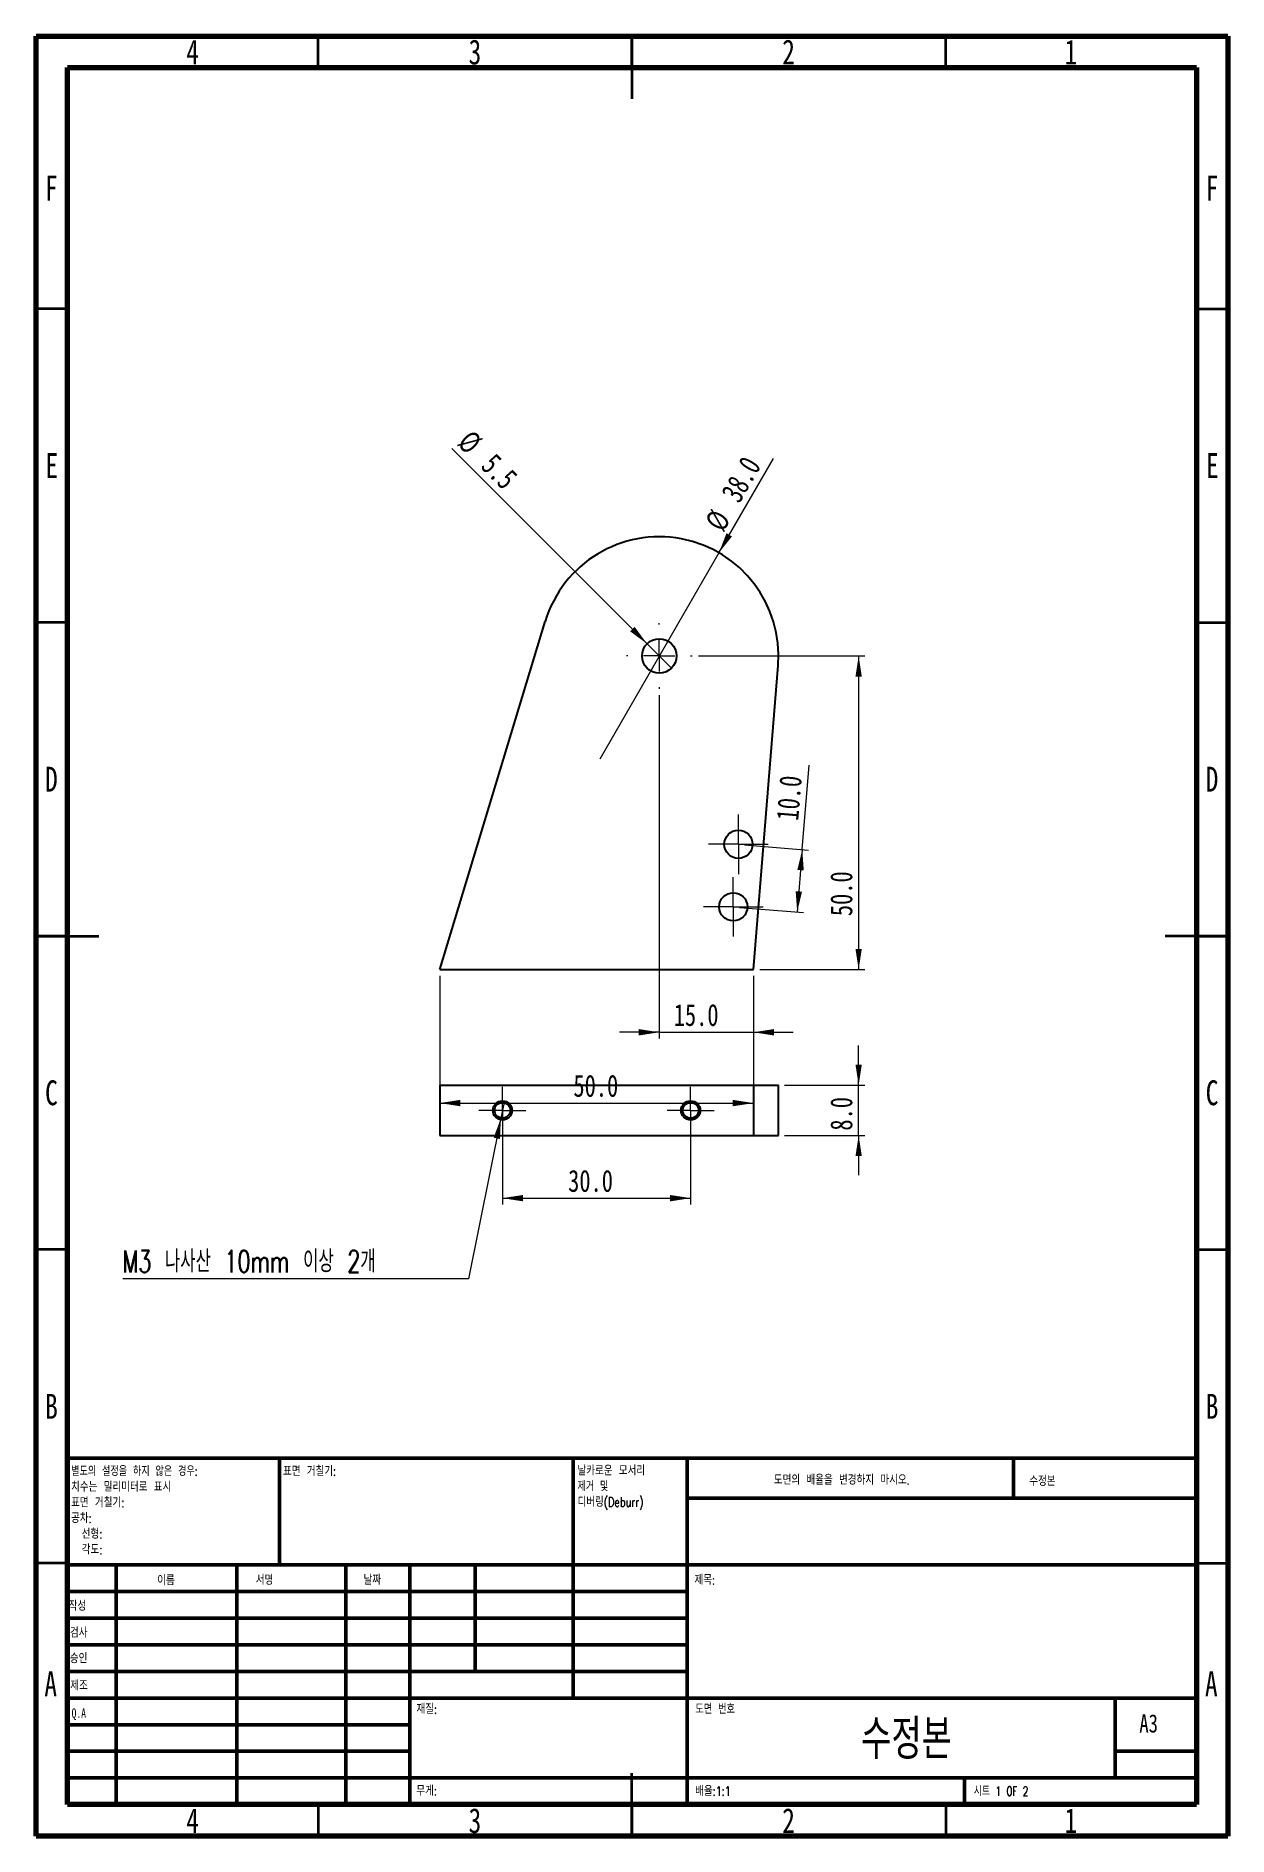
# Model space of a CAD drawing. Header units: millimetres. Extents: x 15 to 205, y 5 to 292.
import ezdxf

# ---------------------------------------------------------------- set-up
doc = ezdxf.new("R2010")
doc.units = ezdxf.units.MM
doc.styles.add('SLDTEXTSTYLE0', font='TXT', dxfattribs={"width": 0.75})
doc.styles.add('SLDTEXTSTYLE1', font='TXT', dxfattribs={"width": 0.75, "bigfont": 'bigfont'})
doc.styles.add('SLDTEXTSTYLE2', font='TXT', dxfattribs={"width": 0.691176, "bigfont": 'bigfont'})
doc.styles.add('SLDTEXTSTYLE3', font='TXT', dxfattribs={"width": 0.6875, "bigfont": 'bigfont'})
doc.styles.add('SLDTEXTSTYLE4', font='TXT', dxfattribs={"width": 0.7, "bigfont": 'bigfont'})
doc.styles.add('SLDTEXTSTYLE5', font='TXT', dxfattribs={"width": 0.666667, "bigfont": 'bigfont'})
doc.dimstyles.new('SLDDIMSTYLE0', dxfattribs={"dimtxt": 3.5, "dimasz": 3.302, "dimexe": 0, "dimexo": 0.0625, "dimgap": 0.875, "dimtad": 1, "dimdec": 1, "dimrnd": 1e-09, "dimzin": 4, "dimdsep": 46, "dimtxsty": 'SLDTEXTSTYLE0', "dimblk1": 'NONE', "dimsah": 1, "dimcen": 0, "dimadec": 0, "dimazin": 1, "dimtfac": 1, "dimtdec": 1, "dimtmove": 0, "dimatfit": 3, "dimldrblk": 'NONE', "dimfxl": 0, "dimfrac": 2, "dimtolj": 1, "dimtzin": 12, "dimarcsym": 0})
doc.dimstyles.new('SLDDIMSTYLE1', dxfattribs={"dimtxt": 3.5, "dimasz": 3.302, "dimexe": 0, "dimexo": 0.0625, "dimgap": 0.875, "dimtad": 1, "dimdec": 1, "dimrnd": 1e-09, "dimzin": 4, "dimdsep": 46, "dimtxsty": 'SLDTEXTSTYLE0', "dimsah": 1, "dimcen": 0.09, "dimadec": 0, "dimazin": 1, "dimtfac": 1, "dimtdec": 1, "dimtofl": 0, "dimtmove": 0, "dimatfit": 3, "dimfxl": 0, "dimfrac": 2, "dimtolj": 1, "dimtzin": 12, "dimarcsym": 0})
doc.dimstyles.new('SLDDIMSTYLE2', dxfattribs={"dimtxt": 3.5, "dimasz": 3.302, "dimexe": 0, "dimexo": 0.0625, "dimgap": 0.875, "dimtad": 1, "dimdec": 1, "dimrnd": 1e-09, "dimzin": 4, "dimdsep": 46, "dimtxsty": 'SLDTEXTSTYLE0', "dimsah": 1, "dimcen": 0.09, "dimadec": 0, "dimazin": 1, "dimtfac": 1, "dimtdec": 1, "dimtmove": 0, "dimatfit": 0, "dimfxl": 0, "dimfrac": 2, "dimtolj": 1, "dimtzin": 12, "dimarcsym": 0})
doc.dimstyles.new('SLDDIMSTYLE3', dxfattribs={"dimtxt": 3.5, "dimasz": 3.302, "dimexe": 0, "dimexo": 0.0625, "dimgap": 0.875, "dimtad": 1, "dimdec": 1, "dimrnd": 1e-09, "dimzin": 12, "dimdsep": 46, "dimtxsty": 'SLDTEXTSTYLE0', "dimblk1": 'NONE', "dimsah": 1, "dimcen": 0, "dimadec": 0, "dimazin": 3, "dimtfac": 1, "dimtdec": 1, "dimtmove": 0, "dimatfit": 3, "dimldrblk": 'NONE', "dimfxl": 0, "dimfrac": 2, "dimtolj": 1, "dimtzin": 12, "dimarcsym": 0})

# ---------------------------------------------------------------- blocks, each defined once
blk = doc.blocks.new('SW_NOTE_0')
at = {"color": 0, "linetype": 'Continuous', "lineweight": 0, "char_height": 1.5, "attachment_point": 1}
for s, insert, style in [('별도의 설정을 하지 않은 경우:', (0, 1.93), 'SLDTEXTSTYLE2'), ('치수는 밀리미터로 표시', (0, -0.57), 'SLDTEXTSTYLE1'), ('표면 거칠기:', (0, -3.07), 'SLDTEXTSTYLE1'), ('공차:', (0, -5.57), 'SLDTEXTSTYLE1'), ('선형:', (1.69, -8.07), 'SLDTEXTSTYLE1'), ('각도:', (1.69, -10.57), 'SLDTEXTSTYLE1')]:
    blk.add_mtext(s, dxfattribs=dict(at, insert=insert, style=style))
blk = doc.blocks.new('SW_NOTE_0_1')
at = {"color": 0, "linetype": 'Continuous', "lineweight": 0, "char_height": 1.5, "attachment_point": 1}
for s, insert, style in [('날카로운 모서리', (0, 1.93), 'SLDTEXTSTYLE1'), ('제거 및', (0, -0.57), 'SLDTEXTSTYLE3'), ('디버링(Deburr)', (0, -3.07), 'SLDTEXTSTYLE1')]:
    blk.add_mtext(s, dxfattribs=dict(at, insert=insert, style=style))
blk = doc.blocks.new('_D')
at = {"color": 7, "linetype": 'Continuous', "lineweight": 0}
for q in [(132.54, 224.65), (104.85, 176.69)]:
    blk.add_line((123.85, 209.6), q, dxfattribs=at)
at = {"color": 7, "linetype": 'Continuous', "lineweight": 18}
blk.add_solid([(123.85, 209.6), (125.94, 212.21), (125.06, 212.72)], dxfattribs=at)
at = {"color": 7, "linetype": 'Continuous', "lineweight": 18, "char_height": 3.5, "attachment_point": 1, "rotation": 60, "style": 'SLDTEXTSTYLE0'}
for s, insert in [('38.0', (124.07, 219.09)), ('%%c', (121.48, 214.49))]:
    blk.add_mtext(s, dxfattribs=dict(at, insert=insert))
blk = doc.blocks.new('_None')
blk = doc.blocks.new('_D_1')
at = {"color": 7, "linetype": 'Continuous', "lineweight": 0}
for p, q in [((79.35, 142.15), (79.35, 120.86)), ((129.35, 142.15), (129.35, 120.86)), ((79.35, 121.86), (129.35, 121.86))]:
    blk.add_line(p, q, dxfattribs=at)
at = {"color": 7, "linetype": 'Continuous', "lineweight": 18}
for points in [[(79.35, 121.86), (82.65, 121.35), (82.65, 122.37)], [(129.35, 121.86), (126.05, 122.37), (126.05, 121.35)]]:
    blk.add_solid(points, dxfattribs=at)
at = {"color": 7, "linetype": 'Continuous', "lineweight": 18, "insert": (100.66, 126.37), "char_height": 3.5, "attachment_point": 1, "style": 'SLDTEXTSTYLE0'}
blk.add_mtext('50.0', dxfattribs=at)
blk = doc.blocks.new('_D_2')
at = {"color": 7, "linetype": 'Continuous', "lineweight": 0}
for p, q in [((120.6, 193.15), (147.13, 193.15)), ((146.13, 193.15), (146.13, 143.15)), ((130.35, 143.15), (147.13, 143.15))]:
    blk.add_line(p, q, dxfattribs=at)
at = {"color": 7, "linetype": 'Continuous', "lineweight": 18}
for points in [[(146.13, 193.15), (145.62, 189.85), (146.63, 189.85)], [(146.13, 143.15), (146.63, 146.45), (145.62, 146.45)]]:
    blk.add_solid(points, dxfattribs=at)
at = {"color": 7, "linetype": 'Continuous', "lineweight": 18, "insert": (141.61, 151.67), "char_height": 3.5, "attachment_point": 1, "rotation": 90, "style": 'SLDTEXTSTYLE0'}
blk.add_mtext('50.0', dxfattribs=at)
blk = doc.blocks.new('_D_3')
at = {"color": 7, "linetype": 'Continuous', "lineweight": 0}
for p, q in [((114.35, 186.9), (114.35, 132.15)), ((129.35, 142.15), (129.35, 132.15)), ((114.35, 133.15), (108, 133.15)), ((114.35, 133.15), (129.35, 133.15)), ((129.35, 133.15), (135.7, 133.15))]:
    blk.add_line(p, q, dxfattribs=at)
at = {"color": 7, "linetype": 'Continuous', "lineweight": 18}
for points in [[(114.35, 133.15), (111.05, 133.66), (111.05, 132.64)], [(129.35, 133.15), (132.65, 132.64), (132.65, 133.66)]]:
    blk.add_solid(points, dxfattribs=at)
at = {"color": 7, "linetype": 'Continuous', "lineweight": 18, "insert": (116.65, 137.66), "char_height": 3.5, "attachment_point": 1, "style": 'SLDTEXTSTYLE0'}
blk.add_mtext('15.0', dxfattribs=at)
blk = doc.blocks.new('_D_4')
at = {"color": 7, "linetype": 'Continuous', "lineweight": 0}
for p, q in [((137.14, 162.29), (138.23, 175.74)), ((127.95, 163.03), (138.13, 162.21)), ((137.14, 162.29), (136.33, 152.32)), ((127.14, 153.07), (137.32, 152.24))]:
    blk.add_line(p, q, dxfattribs=at)
at = {"color": 7, "linetype": 'Continuous', "lineweight": 18}
for points in [[(137.14, 162.29), (136.36, 159.04), (137.38, 158.96)], [(136.33, 152.32), (137.1, 155.57), (136.09, 155.65)]]:
    blk.add_solid(points, dxfattribs=at)
at = {"color": 7, "linetype": 'Continuous', "lineweight": 18, "insert": (133, 167.08), "char_height": 3.5, "attachment_point": 1, "rotation": 85.3548, "style": 'SLDTEXTSTYLE0'}
blk.add_mtext('10.0', dxfattribs=at)
blk = doc.blocks.new('_D_5')
at = {"color": 7, "linetype": 'Continuous', "lineweight": 0}
for q in [(81.26, 226.23), (116.29, 191.2)]:
    blk.add_line((112.4, 195.09), q, dxfattribs=at)
at = {"color": 7, "linetype": 'Continuous', "lineweight": 18}
blk.add_solid([(112.4, 195.09), (110.43, 197.79), (109.71, 197.07)], dxfattribs=at)
at = {"color": 7, "linetype": 'Continuous', "lineweight": 18, "char_height": 3.5, "attachment_point": 1, "rotation": 315, "style": 'SLDTEXTSTYLE0'}
for s, insert in [('%%c', (84.45, 229.42)), ('5.5', (88.22, 225.72))]:
    blk.add_mtext(s, dxfattribs=dict(at, insert=insert))
blk = doc.blocks.new('SW_CENTERMARKSYMBOL_0')
at = {"color": 0, "linetype": 'Continuous', "lineweight": 18}
for p, q in [((0, 5), (0, 5.25)), ((-5, 0), (-5.25, 0)), ((0, 0), (-2.5, 0)), ((0, 0), (0, 2.5)), ((0, 0), (0, -2.5)), ((0, 0), (2.5, 0)), ((5, 0), (5.25, 0)), ((0, -5), (0, -5.25))]:
    blk.add_line(p, q, dxfattribs=at)
blk = doc.blocks.new('SW_CENTERMARKSYMBOL_1')
at = {"color": 0, "linetype": 'Continuous', "lineweight": 18}
for p, q in [((0, 2.5), (0, 4.75)), ((-2.5, 0), (-4.75, 0)), ((0, 0), (-2.5, 0)), ((0, 0), (0, 2.5)), ((0, 0), (0, -2.5)), ((0, 0), (2.5, 0)), ((2.5, 0), (4.75, 0)), ((0, -2.5), (0, -4.75))]:
    blk.add_line(p, q, dxfattribs=at)
blk = doc.blocks.new('SW_CENTERMARKSYMBOL_2')
at = {"color": 0, "linetype": 'Continuous', "lineweight": 18}
for p, q in [((0, 2.5), (0, 4.75)), ((-2.5, 0), (-4.75, 0)), ((0, 0), (-2.5, 0)), ((0, 0), (0, 2.5)), ((0, 0), (0, -2.5)), ((0, 0), (2.5, 0)), ((2.5, 0), (4.75, 0)), ((0, -2.5), (0, -4.75))]:
    blk.add_line(p, q, dxfattribs=at)
blk = doc.blocks.new('_D_6')
at = {"color": 7, "linetype": 'Continuous', "lineweight": 0}
for p, q in [((146.13, 124.7), (146.13, 131.05)), ((134.29, 124.7), (147.13, 124.7)), ((146.13, 116.7), (146.13, 124.7)), ((134.29, 116.7), (147.13, 116.7)), ((146.13, 116.7), (146.13, 110.35))]:
    blk.add_line(p, q, dxfattribs=at)
at = {"color": 7, "linetype": 'Continuous', "lineweight": 18}
for points in [[(146.13, 124.7), (146.63, 128), (145.62, 128)], [(146.13, 116.7), (145.62, 113.4), (146.63, 113.4)]]:
    blk.add_solid(points, dxfattribs=at)
at = {"color": 7, "linetype": 'Continuous', "lineweight": 18, "insert": (141.61, 117.47), "char_height": 3.5, "attachment_point": 1, "rotation": 90, "style": 'SLDTEXTSTYLE0'}
blk.add_mtext('8.0', dxfattribs=at)
blk = doc.blocks.new('_D_7')
at = {"color": 7, "linetype": 'Continuous', "lineweight": 0}
for p, q in [((89.35, 119.7), (89.35, 105.7)), ((119.35, 119.7), (119.35, 105.7)), ((89.35, 106.7), (119.35, 106.7))]:
    blk.add_line(p, q, dxfattribs=at)
at = {"color": 7, "linetype": 'Continuous', "lineweight": 18}
for points in [[(89.35, 106.7), (92.65, 106.19), (92.65, 107.21)], [(119.35, 106.7), (116.05, 107.21), (116.05, 106.19)]]:
    blk.add_solid(points, dxfattribs=at)
at = {"color": 7, "linetype": 'Continuous', "lineweight": 18, "insert": (99.82, 111.21), "char_height": 3.5, "attachment_point": 1, "style": 'SLDTEXTSTYLE0'}
blk.add_mtext('30.0', dxfattribs=at)
blk = doc.blocks.new('SW_RADIAL_DIMENSION_0')
at = {"color": 0, "linetype": 'Continuous', "lineweight": 0}
for p, q in [((60.78, 28.07), (60.28, 25.61)), ((60.28, 25.61), (55.11, 0)), ((55.11, 0), (0, 0))]:
    blk.add_line(p, q, dxfattribs=at)
at = {"color": 0, "linetype": 'Continuous', "lineweight": 18}
blk.add_solid([(60.28, 25.61), (59.13, 22.48), (60.13, 22.28)], dxfattribs=at)
at = {"color": 0, "linetype": 'Continuous', "lineweight": 18, "insert": (0, 4.51), "char_height": 3.5, "attachment_point": 1, "style": 'SLDTEXTSTYLE2'}
blk.add_mtext('M3 나사산 10mm 이상 2개', dxfattribs=at)
blk = doc.blocks.new('SW_CENTERMARKSYMBOL_3')
at = {"color": 0, "linetype": 'Continuous', "lineweight": 18}
for p, q in [((0, 2.5), (0, 3.75)), ((-2.5, 0), (-3.75, 0)), ((0, 0), (-2.5, 0)), ((0, 0), (0, 2.5)), ((0, 0), (0, -2.5)), ((0, 0), (2.5, 0)), ((2.5, 0), (3.75, 0)), ((0, -2.5), (0, -3.75))]:
    blk.add_line(p, q, dxfattribs=at)
blk = doc.blocks.new('SW_CENTERMARKSYMBOL_4')
at = {"color": 0, "linetype": 'Continuous', "lineweight": 18}
for p, q in [((0, 2.5), (0, 3.75)), ((-2.5, 0), (-3.75, 0)), ((0, 0), (-2.5, 0)), ((0, 0), (0, 2.5)), ((0, 0), (0, -2.5)), ((0, 0), (2.5, 0)), ((2.5, 0), (3.75, 0)), ((0, -2.5), (0, -3.75))]:
    blk.add_line(p, q, dxfattribs=at)

msp = doc.modelspace()

# ---------------------------------------------------------------- linework, layer by layer
at = {"color": 7, "linetype": 'Continuous', "lineweight": 70}
for p, q in [((15, 5), (15, 292)), ((15, 292), (205, 292)), ((205, 292), (205, 5)), ((20, 10), (20, 287)), ((20, 287), (200, 287)), ((200, 287), (200, 10)), ((200, 10), (20, 10)), ((205, 5), (15, 5))]:
    msp.add_line(p, q, dxfattribs=at)
at = {"color": 7, "linetype": 'Continuous', "lineweight": 35}
for p, q in [((60, 287), (60, 292)), ((110, 292), (110, 282)), ((110, 287), (110, 292)), ((160, 287), (160, 292)), ((20, 248.5), (15, 248.5)), ((200, 248.5), (205, 248.5)), ((20, 198.5), (15, 198.5)), ((200, 198.5), (205, 198.5)), ((15, 148.5), (25, 148.5)), ((20, 148.5), (15, 148.5)), ((205, 148.5), (195, 148.5)), ((200, 148.5), (205, 148.5)), ((20, 98.5), (15, 98.5)), ((200, 98.5), (205, 98.5)), ((20, 48.5), (15, 48.5)), ((200, 48.5), (205, 48.5)), ((110, 5), (110, 15)), ((60, 10), (60, 5)), ((110, 10), (110, 5)), ((160, 10), (160, 5))]:
    msp.add_line(p, q, dxfattribs=at)
at = {"color": 7, "linetype": 'Continuous', "lineweight": 25}
for p, q in [((79.35, 143.15), (96.16, 198.66)), ((129.35, 143.15), (133.29, 191.61)), ((79.35, 143.15), (129.35, 143.15)), ((79.35, 124.7), (79.35, 116.7)), ((79.35, 124.7), (129.35, 124.7)), ((129.35, 124.7), (129.35, 116.7)), ((129.35, 124.7), (133.29, 124.7)), ((133.29, 124.7), (133.29, 116.7)), ((133.29, 124.7), (133.35, 124.7)), ((133.35, 116.7), (133.35, 124.7)), ((79.35, 116.7), (129.35, 116.7)), ((129.35, 116.7), (133.29, 116.7)), ((133.29, 116.7), (133.35, 116.7))]:
    msp.add_line(p, q, dxfattribs=at)
at = {"color": 7, "linetype": 'Continuous', "lineweight": 50}
for p, q in [((20, 65.25), (200, 65.25)), ((20, 65.25), (20, 10)), ((53.8, 48.25), (53.8, 65.25)), ((100.6, 65.25), (100.6, 27)), ((118.8, 65.25), (118.8, 10)), ((170.8, 58.88), (170.8, 65.25)), ((200, 58.88), (118.8, 58.88)), ((200, 48.25), (20, 48.25)), ((27.8, 48.25), (27.8, 10)), ((46.99, 48.25), (46.99, 10)), ((64.4, 48.25), (64.4, 10)), ((74.6, 10), (74.6, 48.25)), ((85, 31.25), (85, 48.25)), ((118.8, 44), (20, 44)), ((118.8, 39.75), (20, 39.75)), ((118.8, 35.5), (20, 35.5)), ((118.8, 31.25), (20, 31.25)), ((74.6, 27), (20, 27)), ((74.6, 27), (200, 27)), ((187, 14.25), (187, 27)), ((74.6, 22.75), (20, 22.75)), ((74.6, 18.5), (20, 18.5)), ((200, 18.5), (187, 18.5)), ((20, 14.25), (200, 14.25)), ((163, 10), (163, 14.25))]:
    msp.add_line(p, q, dxfattribs=at)
at = {"color": 7, "linetype": 'Continuous', "lineweight": 25}
for centre, radius in [((114.35, 193.15), 2.75), ((126.96, 163.12), 2.25), ((126.15, 153.15), 2.25), ((89.35, 120.7), 1.52), ((89.35, 120.7), 1.25), ((119.35, 120.7), 1.52), ((119.35, 120.7), 1.25)]:
    msp.add_circle(centre, radius, dxfattribs=at)
msp.add_arc((114.35, 193.15), 19, 355.3548, 163.1461, dxfattribs=at)
at = {"color": 7, "linetype": 'Continuous', "lineweight": 18}
for centre in [(89.35, 120.7), (119.35, 120.7)]:
    msp.add_arc(centre, 1.5, 255, 195, dxfattribs=at)

# ---------------------------------------------------------------- block references
at = {"color": 7, "linetype": 'Continuous', "lineweight": 0}
for name, p in [('SW_CENTERMARKSYMBOL_0', (114.35, 193.15)), ('SW_CENTERMARKSYMBOL_1', (126.96, 163.12)), ('SW_CENTERMARKSYMBOL_2', (126.15, 153.15)), ('SW_CENTERMARKSYMBOL_4', (89.35, 120.7)), ('SW_CENTERMARKSYMBOL_3', (119.35, 120.7)), ('SW_NOTE_0', (20.59, 61.99)), ('SW_NOTE_0_1', (101.31, 62.07))]:
    msp.add_blockref(name, p, dxfattribs=at)
at = {"color": 7, "linetype": 'Continuous', "lineweight": 18}
msp.add_blockref('SW_RADIAL_DIMENSION_0', (28.82, 93.86), dxfattribs=at)

# ---------------------------------------------------------------- texts
at = {"color": 7, "linetype": 'Continuous', "lineweight": 0}
for s, insert, char_height, attachment_point, style in [('4', (39.96, 291.44), 3.97, 2, 'SLDTEXTSTYLE0'), ('3', (84.96, 291.44), 3.97, 2, 'SLDTEXTSTYLE0'), ('2', (134.96, 291.44), 3.97, 2, 'SLDTEXTSTYLE0'), ('1', (179.96, 291.44), 3.97, 2, 'SLDTEXTSTYLE0'), ('F', (17.46, 269.74), 3.97, 2, 'SLDTEXTSTYLE0'), ('F', (202.46, 269.74), 3.97, 2, 'SLDTEXTSTYLE0'), ('E', (17.51, 225.49), 3.97, 2, 'SLDTEXTSTYLE0'), ('E', (202.51, 225.49), 3.97, 2, 'SLDTEXTSTYLE0'), ('D', (17.45, 175.49), 3.97, 2, 'SLDTEXTSTYLE0'), ('D', (202.45, 175.49), 3.97, 2, 'SLDTEXTSTYLE0'), ('C', (17.46, 125.49), 3.97, 2, 'SLDTEXTSTYLE0'), ('C', (202.46, 125.49), 3.97, 2, 'SLDTEXTSTYLE0'), ('B', (17.47, 75.49), 3.97, 2, 'SLDTEXTSTYLE0'), ('B', (202.47, 75.49), 3.97, 2, 'SLDTEXTSTYLE0'), ('표면 거칠기:', (54.37, 63.92), 1.5, 1, 'SLDTEXTSTYLE1'), ('도면의 배율을 변경하지 마시오.', (132.61, 62.53), 1.5, 1, 'SLDTEXTSTYLE1'), ('수정본', (173.33, 62.33), 1.5, 1, 'SLDTEXTSTYLE1'), ('이름', (34.32, 46.5), 1.5, 1, 'SLDTEXTSTYLE1'), ('서명', (50.03, 46.56), 1.5, 1, 'SLDTEXTSTYLE1'), ('날짜', (67.21, 46.58), 1.5, 1, 'SLDTEXTSTYLE1'), ('제목:', (119.96, 46.58), 1.5, 1, 'SLDTEXTSTYLE1'), ('작성', (20.21, 42.43), 1.5, 1, 'SLDTEXTSTYLE1'), ('검사', (20.41, 38.15), 1.5, 1, 'SLDTEXTSTYLE1'), ('승인', (20.4, 34.06), 1.5, 1, 'SLDTEXTSTYLE1'), ('A', (17.34, 31.24), 3.97, 2, 'SLDTEXTSTYLE0'), ('제조', (20.46, 29.73), 1.5, 1, 'SLDTEXTSTYLE1'), ('A', (202.34, 31.24), 3.97, 2, 'SLDTEXTSTYLE0'), ('재질:', (75.65, 25.99), 1.5, 1, 'SLDTEXTSTYLE1'), ('도면 번호', (120.07, 25.99), 1.5, 1, 'SLDTEXTSTYLE4'), ('Q.A', (20.67, 25.35), 1.5, 1, 'SLDTEXTSTYLE0'), ('수정본', (153.76, 23.61), 6.35, 2, 'SLDTEXTSTYLE1'), ('A3', (190.87, 24.41), 2.91, 1, 'SLDTEXTSTYLE0'), ('무게:', (75.62, 12.95), 1.499, 1, 'SLDTEXTSTYLE1'), ('배율:1:1', (120.07, 12.9), 1.5, 1, 'SLDTEXTSTYLE1'), ('시트 1 OF 2', (164.48, 12.9), 1.5, 1, 'SLDTEXTSTYLE5'), ('4', (39.96, 9.44), 3.97, 2, 'SLDTEXTSTYLE0'), ('3', (84.96, 9.44), 3.97, 2, 'SLDTEXTSTYLE0'), ('2', (134.96, 9.44), 3.97, 2, 'SLDTEXTSTYLE0'), ('1', (179.96, 9.44), 3.97, 2, 'SLDTEXTSTYLE0')]:
    msp.add_mtext(s, dxfattribs=dict(at, insert=insert, char_height=char_height, attachment_point=attachment_point, style=style))

# ---------------------------------------------------------------- dimensions: what is measured, and where the dimension line sits
at = {"color": 7, "linetype": 'Continuous', "lineweight": 18}
for p1, p2, dimstyle, picture, middle in [((116.29, 191.2), (112.4, 195.09), 'SLDDIMSTYLE3', '_D_5', (85.35, 222.15)), ((104.85, 176.69), (123.85, 209.6), 'SLDDIMSTYLE0', '_D', (129.02, 218.56))]:
    dim = msp.add_diameter_dim_2p(p1=p1, p2=p2, dimstyle=dimstyle, dxfattribs=at)
    dim.commit()
    dim.dimension.update_dxf_attribs({"geometry": picture, "text_midpoint": middle, "dimtype": 163})
for base, p1, p2, dimstyle, picture, middle in [((129.35, 135.93), (114.35, 193.15), (129.35, 143.15), 'SLDDIMSTYLE2', '_D_3', (121.18, 135.93)), ((129.35, 124.64), (79.35, 143.15), (129.35, 143.15), 'SLDDIMSTYLE1', '_D_1', (105.19, 124.64)), ((119.35, 106.7), (89.35, 120.7), (119.35, 120.7), 'SLDDIMSTYLE1', '_D_7', (104.35, 106.7))]:
    dim = msp.add_linear_dim(base=base, p1=p1, p2=p2, dimstyle=dimstyle, dxfattribs=at)
    dim.commit()
    dim.dimension.update_dxf_attribs({"geometry": picture, "text_midpoint": middle, "dimtype": 160})
for base, p1, p2, angle, dimstyle, picture, middle in [((143.35, 143.15), (114.35, 193.15), (129.35, 143.15), 90, 'SLDDIMSTYLE1', '_D_2', (143.35, 156.2)), ((136.33, 152.32), (126.96, 163.12), (126.15, 153.15), 85.3548, 'SLDDIMSTYLE1', '_D_4', (137.86, 171.23)), ((143.35, 124.7), (133.29, 116.7), (133.29, 124.7), 90, 'SLDDIMSTYLE2', '_D_6', (143.35, 120.7))]:
    dim = msp.add_linear_dim(base=base, p1=p1, p2=p2, angle=angle, dimstyle=dimstyle, dxfattribs=at)
    dim.commit()
    dim.dimension.update_dxf_attribs({"geometry": picture, "text_midpoint": middle, "dimtype": 160})

doc.saveas('drawing.dxf')
